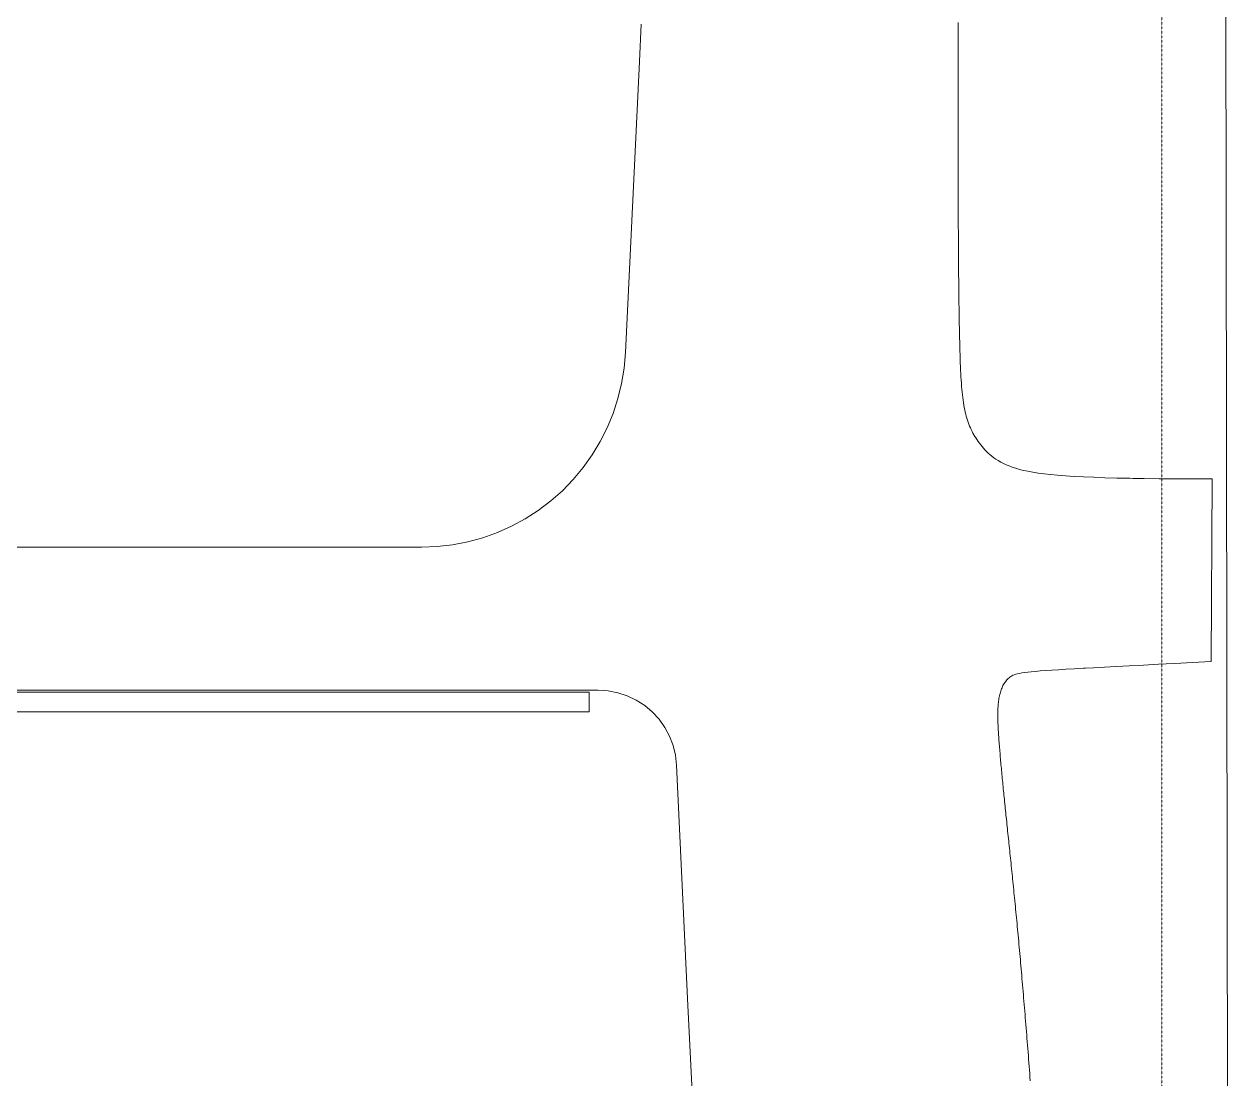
# Model space of a CAD drawing. Header units: inches. Extents: x -10205 to 13964, y -460 to 30702.
# Drawn here: x 835 to 4515, y 11147 to 14370 of the extents above; entities that cross this region are included whole.
import ezdxf

# ---------------------------------------------------------------- set-up
doc = ezdxf.new("R2010")
doc.units = ezdxf.units.IN
doc.header["$MEASUREMENT"] = 0
doc.linetypes.add('Aligning Line 1_8_', pattern=[0.25, 0.125, -0.125])
for name, color, linetype, lineweight in [('0-1', 7, 'Continuous', 5), ('C-TOPO', 7, 'Continuous', 9), ('G-ANNO-SYMB', 111, 'Aligning Line 1_8_', 9)]:
    doc.layers.add(name, color=color, linetype=linetype, lineweight=lineweight)

# ---------------------------------------------------------------- blocks, each defined once
blk = doc.blocks.new('1750 Ox - Topography_rvt-1-SITE PLAN - CAD FILE')
at = {"layer": 'C-TOPO'}
for p, q in [((4505.7, 16214.4), (4514.7, 10456.4)), ((2721.4, 14369.9), (2715.9, 14255.5)), ((2721.4, 14369.9), (2715.9, 14255.5)), ((3689.8, 14359.1), (3689.8, 14374.6)), ((3689.8, 14374.6), (3689.8, 14359.1)), ((3689.8, 14343.4), (3689.8, 14359.1)), ((3689.8, 14359.1), (3689.8, 14343.4)), ((3689.8, 14343.4), (3689.9, 14327.5)), ((3689.8, 14343.4), (3689.9, 14327.5)), ((3689.9, 14311.4), (3689.9, 14327.5)), ((3689.9, 14327.5), (3689.9, 14311.4)), ((3689.9, 14311.4), (3689.9, 14295)), ((3689.9, 14295), (3689.9, 14311.4)), ((3689.9, 14295), (3689.9, 14278.4)), ((3689.9, 14295), (3689.9, 14278.4)), ((3689.9, 14261.6), (3689.9, 14278.4)), ((3689.9, 14278.4), (3689.9, 14261.6)), ((2673.3, 13366.1), (2715.9, 14255.5)), ((2715.9, 14255.5), (2673.3, 13366.1)), ((3689.9, 14261.6), (3689.9, 14244.5)), ((3689.9, 14261.6), (3689.9, 14244.5)), ((3689.9, 14244.5), (3689.9, 14227.2)), ((3689.9, 14227.2), (3689.9, 14244.5)), ((3689.9, 14227.2), (3689.9, 14222)), ((3689.9, 14227.2), (3689.9, 14222)), ((3689.9, 14222), (3689.9, 14217.1)), ((3689.9, 14217.1), (3689.9, 14222)), ((3689.9, 14217.1), (3689.9, 14209.6)), ((3689.9, 14209.6), (3689.9, 14217.1)), ((3689.9, 14209.6), (3689.9, 14191.8)), ((3689.9, 14191.8), (3689.9, 14209.6)), ((3689.9, 14173.8), (3689.9, 14191.8)), ((3689.9, 14191.8), (3689.9, 14173.8)), ((3689.9, 14155.6), (3689.9, 14173.8)), ((3689.9, 14155.6), (3689.9, 14173.8)), ((3689.9, 14137.2), (3689.9, 14155.6)), ((3689.9, 14155.6), (3689.9, 14137.2)), ((3689.9, 14137.2), (3689.9, 14118.6)), ((3689.9, 14137.2), (3689.9, 14118.6)), ((3689.9, 14099.9), (3689.9, 14118.6)), ((3689.9, 14099.9), (3689.9, 14118.6)), ((3689.9, 14081), (3689.9, 14099.9)), ((3689.9, 14099.9), (3689.9, 14081)), ((3689.9, 14073.2), (3689.9, 14081)), ((3689.9, 14081), (3689.9, 14073.2)), ((3689.9, 14062), (3689.9, 14073.2)), ((3689.9, 14073.2), (3689.9, 14062)), ((3689.9, 14062), (3689.9, 14042.8)), ((3689.9, 14062), (3689.9, 14042.8)), ((3689.9, 14042.8), (3689.9, 14023.6)), ((3689.9, 14042.8), (3689.9, 14023.6)), ((3689.9, 14023.6), (3689.9, 14004.3)), ((3689.9, 14023.6), (3689.9, 14004.3)), ((3690, 13984.9), (3689.9, 14004.3)), ((3689.9, 14004.3), (3690, 13984.9)), ((3690, 13984.9), (3690, 13965.5)), ((3690, 13984.9), (3690, 13965.5)), ((3690, 13946), (3690, 13965.5)), ((3690, 13946), (3690, 13965.5)), ((3690.1, 13926.4), (3690, 13946)), ((3690, 13946), (3690.1, 13926.4)), ((3690.1, 13926.4), (3690.1, 13906.9)), ((3690.1, 13926.4), (3690.1, 13906.9)), ((3690.2, 13887.4), (3690.1, 13906.9)), ((3690.2, 13887.4), (3690.1, 13906.9)), ((3690.2, 13867.8), (3690.2, 13887.4)), ((3690.2, 13887.4), (3690.2, 13867.8)), ((3690.3, 13849.8), (3690.2, 13867.8)), ((3690.2, 13867.8), (3690.3, 13849.8)), ((3690.3, 13849.8), (3690.3, 13848.3)), ((3690.3, 13848.3), (3690.3, 13849.8)), ((3690.3, 13848.3), (3690.3, 13828.9)), ((3690.3, 13848.3), (3690.3, 13828.9)), ((3690.3, 13828.9), (3690.4, 13809.5)), ((3690.3, 13828.9), (3690.4, 13809.5)), ((3690.5, 13790.1), (3690.4, 13809.5)), ((3690.5, 13790.1), (3690.4, 13809.5)), ((3690.5, 13790.1), (3690.6, 13770.9)), ((3690.6, 13770.9), (3690.5, 13790.1)), ((3690.6, 13770.9), (3690.7, 13751.7)), ((3690.7, 13751.7), (3690.6, 13770.9)), ((3690.7, 13751.7), (3690.8, 13732.7)), ((3690.7, 13751.7), (3690.8, 13732.7)), ((3690.8, 13732.7), (3690.9, 13713.8)), ((3690.8, 13732.7), (3690.9, 13713.8)), ((3691, 13695), (3690.9, 13713.8)), ((3691, 13695), (3690.9, 13713.8)), ((3691.1, 13676.4), (3691, 13695)), ((3691, 13695), (3691.1, 13676.4)), ((3691.3, 13658), (3691.1, 13676.4)), ((3691.1, 13676.4), (3691.3, 13658)), ((3691.4, 13639.7), (3691.3, 13658)), ((3691.3, 13658), (3691.4, 13639.7)), ((3691.6, 13621.7), (3691.4, 13639.7)), ((3691.4, 13639.7), (3691.6, 13621.7)), ((3691.6, 13621.7), (3691.7, 13603.8)), ((3691.7, 13603.8), (3691.6, 13621.7)), ((3691.9, 13586.2), (3691.7, 13603.8)), ((3691.9, 13586.2), (3691.7, 13603.8)), ((3692.1, 13568.8), (3691.9, 13586.2)), ((3691.9, 13586.2), (3692.1, 13568.8)), ((3692.3, 13551.7), (3692.1, 13568.8)), ((3692.1, 13568.8), (3692.3, 13551.7)), ((3692.5, 13534.9), (3692.3, 13551.7)), ((3692.3, 13551.7), (3692.5, 13534.9)), ((3692.5, 13534.9), (3692.6, 13529.1)), ((3692.6, 13529.1), (3692.5, 13534.9)), ((3692.6, 13529.1), (3692.7, 13518.3)), ((3692.7, 13518.3), (3692.6, 13529.1)), ((3692.9, 13502), (3692.7, 13518.3)), ((3692.7, 13518.3), (3692.9, 13502)), ((3693.2, 13486.1), (3692.9, 13502)), ((3692.9, 13502), (3693.2, 13486.1)), ((3693.2, 13486.1), (3693.4, 13470.5)), ((3693.2, 13486.1), (3693.4, 13470.5)), ((3693.4, 13470.5), (3693.7, 13455.2)), ((3693.7, 13455.2), (3693.4, 13470.5)), ((3694, 13440.3), (3693.7, 13455.2)), ((3694, 13440.3), (3693.7, 13455.2)), ((3694, 13437.2), (3694, 13440.3)), ((3694, 13440.3), (3694, 13437.2)), ((3694.3, 13425.7), (3694, 13437.2)), ((3694, 13437.2), (3694.3, 13425.7)), ((3694.3, 13425.7), (3694.6, 13411.5)), ((3694.6, 13411.5), (3694.3, 13425.7)), ((3694.9, 13397.8), (3694.6, 13411.5)), ((3694.6, 13411.5), (3694.9, 13397.8)), ((3694.9, 13397.8), (3695.2, 13384.4)), ((3694.9, 13397.8), (3695.2, 13384.4)), ((2673.3, 13366.1), (2669.2, 13318.8)), ((2669.2, 13318.8), (2673.3, 13366.1)), ((3695.2, 13384.4), (3695.6, 13371.5)), ((3695.2, 13384.4), (3695.6, 13371.5)), ((3695.6, 13371.5), (3695.9, 13359)), ((3695.6, 13371.5), (3695.9, 13359)), ((3696.3, 13346.8), (3695.9, 13359)), ((3696.3, 13346.8), (3695.9, 13359)), ((2661.5, 13271.9), (2669.2, 13318.8)), ((2661.5, 13271.9), (2669.2, 13318.8)), ((3696.3, 13346.8), (3696.8, 13335.1)), ((3696.8, 13335.1), (3696.3, 13346.8)), ((3696.8, 13335.1), (3697.2, 13323.8)), ((3696.8, 13335.1), (3697.2, 13323.8)), ((3697.2, 13323.8), (3697.7, 13312.8)), ((3697.2, 13323.8), (3697.7, 13312.8)), ((3697.7, 13312.8), (3698.2, 13302.2)), ((3698.2, 13302.2), (3697.7, 13312.8)), ((3698.8, 13291.9), (3698.2, 13302.2)), ((3698.2, 13302.2), (3698.8, 13291.9)), ((3699.4, 13281.9), (3698.8, 13291.9)), ((3698.8, 13291.9), (3699.4, 13281.9)), ((2650.3, 13225.8), (2661.5, 13271.9)), ((2661.5, 13271.9), (2650.3, 13225.8)), ((3699.4, 13281.9), (3700.1, 13272.3)), ((3699.4, 13281.9), (3700.1, 13272.3)), ((3700.1, 13272.3), (3700.8, 13263)), ((3700.1, 13272.3), (3700.8, 13263)), ((3700.8, 13263), (3701.5, 13254)), ((3701.5, 13254), (3700.8, 13263)), ((3702.4, 13245.3), (3701.5, 13254)), ((3702.4, 13245.3), (3701.5, 13254)), ((3702.4, 13245.3), (3703.3, 13236.8)), ((3702.4, 13245.3), (3703.3, 13236.8)), ((2650.3, 13225.8), (2635.6, 13180.6)), ((2635.6, 13180.6), (2650.3, 13225.8)), ((3704.3, 13228.7), (3703.3, 13236.8)), ((3703.3, 13236.8), (3704.3, 13228.7)), ((3704.3, 13228.7), (3705.3, 13220.8)), ((3705.3, 13220.8), (3704.3, 13228.7)), ((3706.5, 13213.1), (3705.3, 13220.8)), ((3705.3, 13220.8), (3706.5, 13213.1)), ((3706.5, 13213.1), (3707.7, 13205.7)), ((3706.5, 13213.1), (3707.7, 13205.7)), ((2635.6, 13180.6), (2617.6, 13136.7)), ((2635.6, 13180.6), (2617.6, 13136.7)), ((3707.7, 13205.7), (3709, 13198.5)), ((3707.7, 13205.7), (3709, 13198.5)), ((3710.4, 13191.5), (3709, 13198.5)), ((3709, 13198.5), (3710.4, 13191.5)), ((3710.4, 13191.5), (3711.8, 13184.7)), ((3711.8, 13184.7), (3710.4, 13191.5)), ((3713.4, 13178.1), (3711.8, 13184.7)), ((3713.4, 13178.1), (3711.8, 13184.7)), ((3713.4, 13178.1), (3715.1, 13171.6)), ((3713.4, 13178.1), (3715.1, 13171.6)), ((3715.1, 13171.6), (3716.9, 13165.4)), ((3715.1, 13171.6), (3716.9, 13165.4)), ((2596.2, 13094.2), (2617.6, 13136.7)), ((2596.2, 13094.2), (2617.6, 13136.7)), ((3716.9, 13165.4), (3718.8, 13159.3)), ((3716.9, 13165.4), (3718.8, 13159.3)), ((3720.8, 13153.3), (3718.8, 13159.3)), ((3720.8, 13153.3), (3718.8, 13159.3)), ((3720.8, 13153.3), (3723, 13147.5)), ((3723, 13147.5), (3720.8, 13153.3)), ((3723, 13147.5), (3725.2, 13141.8)), ((3723, 13147.5), (3725.2, 13141.8)), ((3725.2, 13141.8), (3727.6, 13136.3)), ((3725.2, 13141.8), (3727.6, 13136.3)), ((3727.6, 13136.3), (3730.1, 13130.8)), ((3727.6, 13136.3), (3730.1, 13130.8)), ((3732.8, 13125.4), (3730.1, 13130.8)), ((3732.8, 13125.4), (3730.1, 13130.8)), ((3732.8, 13125.4), (3735.5, 13120.1)), ((3735.5, 13120.1), (3732.8, 13125.4)), ((3735.5, 13120.1), (3738.5, 13114.8)), ((3735.5, 13120.1), (3738.5, 13114.8)), ((3741.5, 13109.7), (3738.5, 13114.8)), ((3738.5, 13114.8), (3741.5, 13109.7)), ((3744.8, 13104.5), (3741.5, 13109.7)), ((3744.8, 13104.5), (3741.5, 13109.7)), ((3744.8, 13104.5), (3748.1, 13099.4)), ((3744.8, 13104.5), (3748.1, 13099.4)), ((3751.7, 13094.4), (3748.1, 13099.4)), ((3748.1, 13099.4), (3751.7, 13094.4)), ((2571.6, 13053.6), (2596.2, 13094.2)), ((2596.2, 13094.2), (2571.6, 13053.6)), ((3755.4, 13089.3), (3751.7, 13094.4)), ((3751.7, 13094.4), (3755.4, 13089.3)), ((3755.4, 13089.3), (3759.2, 13084.2)), ((3755.4, 13089.3), (3759.2, 13084.2)), ((3763.3, 13079.2), (3759.2, 13084.2)), ((3763.3, 13079.2), (3759.2, 13084.2)), ((3763.3, 13079.2), (3767.5, 13074.2)), ((3763.3, 13079.2), (3767.5, 13074.2)), ((3767.5, 13074.2), (3772, 13069.1)), ((3772, 13069.1), (3767.5, 13074.2)), ((3772, 13069.1), (3776.8, 13064.2)), ((3772, 13069.1), (3776.8, 13064.2)), ((3781.9, 13059.3), (3776.8, 13064.2)), ((3776.8, 13064.2), (3781.9, 13059.3)), ((2571.6, 13053.6), (2544.1, 13014.9)), ((2544.1, 13014.9), (2571.6, 13053.6)), ((3781.9, 13059.3), (3787.3, 13054.5)), ((3787.3, 13054.5), (3781.9, 13059.3)), ((3793.1, 13049.7), (3787.3, 13054.5)), ((3787.3, 13054.5), (3793.1, 13049.7)), ((3799.2, 13045), (3793.1, 13049.7)), ((3793.1, 13049.7), (3799.2, 13045)), ((3805.8, 13040.5), (3799.2, 13045)), ((3805.8, 13040.5), (3799.2, 13045)), ((3812.8, 13036.1), (3805.8, 13040.5)), ((3805.8, 13040.5), (3812.8, 13036.1)), ((3820.3, 13031.8), (3812.8, 13036.1)), ((3820.3, 13031.8), (3812.8, 13036.1)), ((3828.3, 13027.6), (3820.3, 13031.8)), ((3820.3, 13031.8), (3828.3, 13027.6)), ((3836.8, 13023.6), (3828.3, 13027.6)), ((3836.8, 13023.6), (3828.3, 13027.6)), ((2544.1, 13014.9), (2513.7, 12978.4)), ((2544.1, 13014.9), (2513.7, 12978.4)), ((3836.8, 13023.6), (3845.9, 13019.8)), ((3836.8, 13023.6), (3845.9, 13019.8)), ((3855.6, 13016.2), (3845.9, 13019.8)), ((3855.6, 13016.2), (3845.9, 13019.8)), ((3861.7, 13014.2), (3855.6, 13016.2)), ((3855.6, 13016.2), (3861.7, 13014.2)), ((3861.7, 13014.2), (3866, 13012.7)), ((3861.7, 13014.2), (3866, 13012.7)), ((3877.3, 13009.5), (3866, 13012.7)), ((3877.3, 13009.5), (3866, 13012.7)), ((3889.7, 13006.4), (3877.3, 13009.5)), ((3889.7, 13006.4), (3877.3, 13009.5)), ((3903.2, 13003.5), (3889.7, 13006.4)), ((3889.7, 13006.4), (3903.2, 13003.5)), ((3918.1, 13000.7), (3903.2, 13003.5)), ((3918.1, 13000.7), (3903.2, 13003.5)), ((3934.5, 12998.2), (3918.1, 13000.7)), ((3934.5, 12998.2), (3918.1, 13000.7)), ((3934.5, 12998.2), (3952.6, 12995.8)), ((3952.6, 12995.8), (3934.5, 12998.2)), ((3972.5, 12993.6), (3952.6, 12995.8)), ((3952.6, 12995.8), (3972.5, 12993.6)), ((3972.5, 12993.6), (3994.3, 12991.6)), ((3972.5, 12993.6), (3994.3, 12991.6)), ((3994.3, 12991.6), (4018.3, 12989.7)), ((4018.3, 12989.7), (3994.3, 12991.6)), ((4018.3, 12989.7), (4044.5, 12988)), ((4018.3, 12989.7), (4044.5, 12988)), ((4073.2, 12986.5), (4044.5, 12988)), ((4044.5, 12988), (4073.2, 12986.5)), ((2513.7, 12978.4), (2480.5, 12944.3)), ((2513.7, 12978.4), (2480.5, 12944.3)), ((4073.4, 12986.5), (4073.2, 12986.5)), ((4073.4, 12986.5), (4073.2, 12986.5)), ((4104.4, 12985.1), (4073.4, 12986.5)), ((4104.4, 12985.1), (4073.4, 12986.5)), ((4138.4, 12984), (4104.4, 12985.1)), ((4138.4, 12984), (4104.4, 12985.1)), ((4138.4, 12984), (4175.3, 12982.9)), ((4138.4, 12984), (4175.3, 12982.9)), ((4215.3, 12982.1), (4175.3, 12982.9)), ((4215.3, 12982.1), (4175.3, 12982.9)), ((4215.3, 12982.1), (4224.1, 12981.9)), ((4215.3, 12982.1), (4224.1, 12981.9)), ((4258.4, 12981.4), (4224.1, 12981.9)), ((4258.4, 12981.4), (4224.1, 12981.9)), ((4304.9, 12980.8), (4258.4, 12981.4)), ((4258.4, 12981.4), (4304.9, 12980.8)), ((4355, 12980.4), (4304.9, 12980.8)), ((4304.9, 12980.8), (4355, 12980.4)), ((4399.3, 12980.2), (4355, 12980.4)), ((4399.3, 12980.2), (4355, 12980.4)), ((4408.7, 12980.2), (4399.3, 12980.2)), ((4399.3, 12980.2), (4408.7, 12980.2)), ((4408.7, 12980.2), (4466.2, 12980.1)), ((4408.7, 12980.2), (4466.2, 12980.1)), ((4463.7, 12422.2), (4466.2, 12980.1)), ((4463.7, 12422.2), (4466.2, 12980.1)), ((2480.5, 12944.3), (2444.9, 12912.9)), ((2444.9, 12912.9), (2480.5, 12944.3)), ((2407, 12884.2), (2367.1, 12858.6)), ((2407, 12884.2), (2367.1, 12858.6)), ((2407, 12884.2), (2444.9, 12912.9)), ((2444.9, 12912.9), (2407, 12884.2)), ((2367.1, 12858.6), (2325.3, 12836)), ((2325.3, 12836), (2367.1, 12858.6)), ((2237.1, 12800.7), (2281.9, 12816.7)), ((2281.9, 12816.7), (2237.1, 12800.7)), ((2281.9, 12816.7), (2325.3, 12836)), ((2281.9, 12816.7), (2325.3, 12836)), ((427.6, 12772), (2011.3, 12772)), ((2011.3, 12772), (427.6, 12772)), ((2011.3, 12772), (2050, 12772)), ((2011.3, 12772), (2050, 12772)), ((2097.5, 12773.8), (2050, 12772)), ((2097.5, 12773.8), (2050, 12772)), ((2144.7, 12779.2), (2097.5, 12773.8)), ((2144.7, 12779.2), (2097.5, 12773.8)), ((2191.3, 12788.2), (2144.7, 12779.2)), ((2144.7, 12779.2), (2191.3, 12788.2)), ((2237.1, 12800.7), (2191.3, 12788.2)), ((2237.1, 12800.7), (2191.3, 12788.2)), ((4044.9, 12400.1), (4019.6, 12398.6)), ((4019.6, 12398.6), (4044.9, 12400.1)), ((4072.9, 12401.7), (4044.9, 12400.1)), ((4072.9, 12401.7), (4044.9, 12400.1)), ((4079.8, 12402), (4072.9, 12401.7)), ((4079.8, 12402), (4072.9, 12401.7)), ((4103.5, 12403.3), (4079.8, 12402)), ((4079.8, 12402), (4103.5, 12403.3)), ((4137.1, 12405.1), (4103.5, 12403.3)), ((4137.1, 12405.1), (4103.5, 12403.3)), ((4173.6, 12407.1), (4137.1, 12405.1)), ((4137.1, 12405.1), (4173.6, 12407.1)), ((4193, 12408.1), (4173.6, 12407.1)), ((4173.6, 12407.1), (4193, 12408.1)), ((4213.3, 12409.1), (4193, 12408.1)), ((4213.3, 12409.1), (4193, 12408.1)), ((4256.2, 12411.4), (4213.3, 12409.1)), ((4213.3, 12409.1), (4256.2, 12411.4)), ((4302.6, 12413.8), (4256.2, 12411.4)), ((4302.6, 12413.8), (4256.2, 12411.4)), ((4302.6, 12413.8), (4325.5, 12415)), ((4302.6, 12413.8), (4325.5, 12415)), ((4352.5, 12416.4), (4325.5, 12415)), ((4352.5, 12416.4), (4325.5, 12415)), ((4406.2, 12419.2), (4352.5, 12416.4)), ((4406.2, 12419.2), (4352.5, 12416.4)), ((4463.7, 12422.2), (4406.2, 12419.2)), ((4406.2, 12419.2), (4463.7, 12422.2)), ((3836.5, 12363.4), (3834.5, 12360.7)), ((3836.5, 12363.4), (3834.5, 12360.7)), ((3836.5, 12363.4), (3838.7, 12365.9)), ((3836.5, 12363.4), (3838.7, 12365.9)), ((3841, 12368.4), (3838.7, 12365.9)), ((3838.7, 12365.9), (3841, 12368.4)), ((3841, 12368.4), (3843.4, 12370.7)), ((3843.4, 12370.7), (3841, 12368.4)), ((3845.9, 12372.9), (3843.4, 12370.7)), ((3843.4, 12370.7), (3845.9, 12372.9)), ((3845.9, 12372.9), (3848.6, 12374.9)), ((3845.9, 12372.9), (3848.6, 12374.9)), ((3848.6, 12374.9), (3851.4, 12376.8)), ((3848.6, 12374.9), (3851.4, 12376.8)), ((3851.4, 12376.8), (3854.4, 12378.6)), ((3854.4, 12378.6), (3851.4, 12376.8)), ((3857.7, 12380.3), (3854.4, 12378.6)), ((3854.4, 12378.6), (3857.7, 12380.3)), ((3861.5, 12381.9), (3857.7, 12380.3)), ((3857.7, 12380.3), (3861.5, 12381.9)), ((3866, 12383.3), (3861.5, 12381.9)), ((3866, 12383.3), (3861.5, 12381.9)), ((3871.2, 12384.7), (3866, 12383.3)), ((3871.2, 12384.7), (3866, 12383.3)), ((3877.4, 12386), (3871.2, 12384.7)), ((3877.4, 12386), (3871.2, 12384.7)), ((3884.6, 12387.3), (3877.4, 12386)), ((3877.4, 12386), (3884.6, 12387.3)), ((3893, 12388.5), (3884.6, 12387.3)), ((3884.6, 12387.3), (3893, 12388.5)), ((3893, 12388.5), (3902.7, 12389.8)), ((3893, 12388.5), (3902.7, 12389.8)), ((3913.8, 12391), (3902.7, 12389.8)), ((3913.8, 12391), (3902.7, 12389.8)), ((3913.8, 12391), (3926.6, 12392.2)), ((3926.6, 12392.2), (3913.8, 12391)), ((3941.2, 12393.4), (3926.6, 12392.2)), ((3941.2, 12393.4), (3926.6, 12392.2)), ((3957.6, 12394.6), (3941.2, 12393.4)), ((3941.2, 12393.4), (3957.6, 12394.6)), ((3976, 12395.9), (3957.6, 12394.6)), ((3957.6, 12394.6), (3976, 12395.9)), ((3996.6, 12397.2), (3976, 12395.9)), ((3996.6, 12397.2), (3976, 12395.9)), ((3996.6, 12397.2), (4019.6, 12398.6)), ((4019.6, 12398.6), (3996.6, 12397.2)), ((2092.3, 12328.6), (143.5, 12328.6)), ((2092.3, 12328.6), (143.5, 12328.6)), ((2091.2, 12334.6), (147.4, 12334.6)), ((2091.2, 12334.6), (147.4, 12334.6)), ((2589.9, 12334.6), (2091.2, 12334.6)), ((2589.9, 12334.6), (2091.2, 12334.6)), ((2562.9, 12328.6), (2092.3, 12328.6)), ((2562.9, 12328.6), (2092.3, 12328.6)), ((2562.9, 12268.6), (2562.9, 12328.6)), ((2562.9, 12328.6), (2562.9, 12268.6)), ((2620.3, 12332.7), (2589.9, 12334.6)), ((2589.9, 12334.6), (2620.3, 12332.7)), ((2620.3, 12332.7), (2650.2, 12326.9)), ((2650.2, 12326.9), (2620.3, 12332.7)), ((2650.2, 12326.9), (2679.1, 12317.4)), ((2679.1, 12317.4), (2650.2, 12326.9)), ((3818.2, 12324.9), (3819.3, 12328.5)), ((3819.3, 12328.5), (3818.2, 12324.9)), ((3820.4, 12332.1), (3819.3, 12328.5)), ((3819.3, 12328.5), (3820.4, 12332.1)), ((3821.6, 12335.6), (3820.4, 12332.1)), ((3821.6, 12335.6), (3820.4, 12332.1)), ((3821.6, 12335.6), (3822.8, 12339.1)), ((3822.8, 12339.1), (3821.6, 12335.6)), ((3822.8, 12339.1), (3824.2, 12342.4)), ((3824.2, 12342.4), (3822.8, 12339.1)), ((3824.2, 12342.4), (3825.7, 12345.7)), ((3824.2, 12342.4), (3825.7, 12345.7)), ((3827.2, 12348.9), (3825.7, 12345.7)), ((3827.2, 12348.9), (3825.7, 12345.7)), ((3828.9, 12352), (3827.2, 12348.9)), ((3828.9, 12352), (3827.2, 12348.9)), ((3828.9, 12352), (3830.6, 12355)), ((3830.6, 12355), (3828.9, 12352)), ((3830.6, 12355), (3832.5, 12357.9)), ((3830.6, 12355), (3832.5, 12357.9)), ((3832.5, 12357.9), (3834.5, 12360.7)), ((3832.5, 12357.9), (3834.5, 12360.7)), ((2679.1, 12317.4), (2706.6, 12304.3)), ((2706.6, 12304.3), (2679.1, 12317.4)), ((2732.2, 12287.8), (2706.6, 12304.3)), ((2706.6, 12304.3), (2732.2, 12287.8)), ((3812, 12284.5), (3812.4, 12288.8)), ((3812.4, 12288.8), (3812, 12284.5)), ((3812.8, 12293.1), (3812.4, 12288.8)), ((3812.8, 12293.1), (3812.4, 12288.8)), ((3812.8, 12293.1), (3813.2, 12297.3)), ((3812.8, 12293.1), (3813.2, 12297.3)), ((3813.2, 12297.3), (3813.7, 12301.4)), ((3813.7, 12301.4), (3813.2, 12297.3)), ((3813.7, 12301.4), (3814.3, 12305.5)), ((3813.7, 12301.4), (3814.3, 12305.5)), ((3814.9, 12309.5), (3814.3, 12305.5)), ((3814.9, 12309.5), (3814.3, 12305.5)), ((3814.9, 12309.5), (3815.6, 12313.5)), ((3815.6, 12313.5), (3814.9, 12309.5)), ((3815.6, 12313.5), (3816.4, 12317.3)), ((3816.4, 12317.3), (3815.6, 12313.5)), ((3817.3, 12321.2), (3816.4, 12317.3)), ((3817.3, 12321.2), (3816.4, 12317.3)), ((3818.2, 12324.9), (3817.3, 12321.2)), ((3818.2, 12324.9), (3817.3, 12321.2)), ((2103.3, 12268.6), (105.1, 12268.6)), ((2103.3, 12268.6), (105.1, 12268.6)), ((2562.9, 12268.6), (2103.3, 12268.6)), ((2103.3, 12268.6), (2562.9, 12268.6)), ((2755.5, 12268.3), (2732.2, 12287.8)), ((2755.5, 12268.3), (2732.2, 12287.8)), ((2776.2, 12245.9), (2755.5, 12268.3)), ((2755.5, 12268.3), (2776.2, 12245.9)), ((3811.2, 12261.9), (3811.3, 12266.6)), ((3811.2, 12261.9), (3811.3, 12266.6)), ((3811.2, 12261.9), (3811.2, 12257.3)), ((3811.2, 12261.9), (3811.2, 12257.3)), ((3811.3, 12252.5), (3811.2, 12257.3)), ((3811.2, 12257.3), (3811.3, 12252.5)), ((3811.4, 12271.1), (3811.3, 12266.6)), ((3811.4, 12271.1), (3811.3, 12266.6)), ((3811.3, 12247.7), (3811.3, 12252.5)), ((3811.3, 12247.7), (3811.3, 12252.5)), ((3811.6, 12275.7), (3811.4, 12271.1)), ((3811.6, 12275.7), (3811.4, 12271.1)), ((3811.8, 12280.1), (3811.6, 12275.7)), ((3811.8, 12280.1), (3811.6, 12275.7)), ((3811.8, 12280.1), (3812, 12284.5)), ((3811.8, 12280.1), (3812, 12284.5)), ((2776.2, 12245.9), (2793.8, 12221.1)), ((2776.2, 12245.9), (2793.8, 12221.1)), ((2808.2, 12194.3), (2793.8, 12221.1)), ((2793.8, 12221.1), (2808.2, 12194.3)), ((3811.4, 12242.9), (3811.3, 12247.7)), ((3811.3, 12247.7), (3811.4, 12242.9)), ((3811.4, 12242.9), (3811.6, 12238)), ((3811.6, 12238), (3811.4, 12242.9)), ((3811.8, 12233.1), (3811.6, 12238)), ((3811.6, 12238), (3811.8, 12233.1)), ((3812, 12228.1), (3811.8, 12233.1)), ((3811.8, 12233.1), (3812, 12228.1)), ((3812.2, 12223), (3812, 12228.1)), ((3812.2, 12223), (3812, 12228.1)), ((3812.2, 12223), (3812.5, 12217.9)), ((3812.5, 12217.9), (3812.2, 12223)), ((3812.8, 12212.8), (3812.5, 12217.9)), ((3812.5, 12217.9), (3812.8, 12212.8)), ((2808.2, 12194.3), (2819.1, 12165.8)), ((2819.1, 12165.8), (2808.2, 12194.3)), ((3813.1, 12207.6), (3812.8, 12212.8)), ((3812.8, 12212.8), (3813.1, 12207.6)), ((3813.5, 12202.4), (3813.1, 12207.6)), ((3813.5, 12202.4), (3813.1, 12207.6)), ((3813.8, 12197.2), (3813.5, 12202.4)), ((3813.5, 12202.4), (3813.8, 12197.2)), ((3813.8, 12197.2), (3814.2, 12191.9)), ((3814.2, 12191.9), (3813.8, 12197.2)), ((3814.2, 12191.9), (3814.6, 12186.5)), ((3814.2, 12191.9), (3814.6, 12186.5)), ((3815, 12181.1), (3814.6, 12186.5)), ((3814.6, 12186.5), (3815, 12181.1)), ((3815.4, 12175.7), (3815, 12181.1)), ((3815, 12181.1), (3815.4, 12175.7)), ((2826.2, 12136.2), (2819.1, 12165.8)), ((2819.1, 12165.8), (2826.2, 12136.2)), ((3815.4, 12175.7), (3815.8, 12170.3)), ((3815.8, 12170.3), (3815.4, 12175.7)), ((3816.2, 12164.8), (3815.8, 12170.3)), ((3815.8, 12170.3), (3816.2, 12164.8)), ((3816.2, 12164.8), (3816.7, 12159.2)), ((3816.2, 12164.8), (3816.7, 12159.2)), ((3817.1, 12153.6), (3816.7, 12159.2)), ((3816.7, 12159.2), (3817.1, 12153.6)), ((3817.1, 12153.6), (3817.6, 12148)), ((3817.1, 12153.6), (3817.6, 12148)), ((3818.1, 12142.4), (3817.6, 12148)), ((3817.6, 12148), (3818.1, 12142.4)), ((3818.1, 12142.4), (3818.5, 12136.7)), ((3818.5, 12136.7), (3818.1, 12142.4)), ((2829.6, 12106), (2826.2, 12136.2)), ((2829.6, 12106), (2826.2, 12136.2)), ((2864.5, 11371.3), (2829.6, 12106)), ((2864.5, 11371.3), (2829.6, 12106)), ((3818.5, 12136.7), (3819, 12130.9)), ((3819, 12130.9), (3818.5, 12136.7)), ((3819.5, 12125.1), (3819, 12130.9)), ((3819, 12130.9), (3819.5, 12125.1)), ((3819.5, 12125.1), (3820, 12119.3)), ((3819.5, 12125.1), (3820, 12119.3)), ((3820.6, 12113.5), (3820, 12119.3)), ((3820.6, 12113.5), (3820, 12119.3)), ((3821.1, 12107.6), (3820.6, 12113.5)), ((3820.6, 12113.5), (3821.1, 12107.6)), ((3821.1, 12107.6), (3821.6, 12101.6)), ((3821.6, 12101.6), (3821.1, 12107.6)), ((3822.2, 12095.6), (3821.6, 12101.6)), ((3821.6, 12101.6), (3822.2, 12095.6)), ((3822.8, 12089.6), (3822.2, 12095.6)), ((3822.2, 12095.6), (3822.8, 12089.6)), ((3822.8, 12089.6), (3823.3, 12083.6)), ((3822.8, 12089.6), (3823.3, 12083.6)), ((3823.9, 12077.5), (3823.3, 12083.6)), ((3823.9, 12077.5), (3823.3, 12083.6)), ((3824.5, 12071.3), (3823.9, 12077.5)), ((3823.9, 12077.5), (3824.5, 12071.3)), ((3825.1, 12065.1), (3824.5, 12071.3)), ((3824.5, 12071.3), (3825.1, 12065.1)), ((3825.7, 12058.9), (3825.1, 12065.1)), ((3825.1, 12065.1), (3825.7, 12058.9)), ((3825.7, 12058.9), (3826.3, 12052.6)), ((3825.7, 12058.9), (3826.3, 12052.6)), ((3826.9, 12046.3), (3826.3, 12052.6)), ((3826.9, 12046.3), (3826.3, 12052.6)), ((3827.5, 12040), (3826.9, 12046.3)), ((3827.5, 12040), (3826.9, 12046.3)), ((3828.2, 12033.6), (3827.5, 12040)), ((3827.5, 12040), (3828.2, 12033.6)), ((3828.8, 12027.1), (3828.2, 12033.6)), ((3828.2, 12033.6), (3828.8, 12027.1)), ((3828.8, 12027.1), (3829.5, 12020.6)), ((3828.8, 12027.1), (3829.5, 12020.6)), ((3830.1, 12014.1), (3829.5, 12020.6)), ((3830.1, 12014.1), (3829.5, 12020.6)), ((3830.8, 12007.5), (3830.1, 12014.1)), ((3830.8, 12007.5), (3830.1, 12014.1)), ((3831.5, 12000.9), (3830.8, 12007.5)), ((3830.8, 12007.5), (3831.5, 12000.9)), ((3832.1, 11994.3), (3831.5, 12000.9)), ((3831.5, 12000.9), (3832.1, 11994.3)), ((3832.1, 11994.3), (3832.8, 11987.6)), ((3832.1, 11994.3), (3832.8, 11987.6)), ((3832.8, 11987.6), (3833.5, 11980.9)), ((3832.8, 11987.6), (3833.5, 11980.9)), ((3834.2, 11974.1), (3833.5, 11980.9)), ((3834.2, 11974.1), (3833.5, 11980.9)), ((3834.2, 11974.1), (3834.9, 11967.2)), ((3834.2, 11974.1), (3834.9, 11967.2)), ((3835.6, 11960.4), (3834.9, 11967.2)), ((3834.9, 11967.2), (3835.6, 11960.4)), ((3836.3, 11953.5), (3835.6, 11960.4)), ((3835.6, 11960.4), (3836.3, 11953.5)), ((3837.1, 11946.5), (3836.3, 11953.5)), ((3836.3, 11953.5), (3837.1, 11946.5)), ((3837.1, 11946.5), (3837.8, 11939.5)), ((3837.1, 11946.5), (3837.8, 11939.5)), ((3838.5, 11932.5), (3837.8, 11939.5)), ((3837.8, 11939.5), (3838.5, 11932.5)), ((3839.3, 11925.4), (3838.5, 11932.5)), ((3839.3, 11925.4), (3838.5, 11932.5)), ((3839.3, 11925.4), (3840, 11918.2)), ((3840, 11918.2), (3839.3, 11925.4)), ((3840, 11918.2), (3840.8, 11911.1)), ((3840, 11918.2), (3840.8, 11911.1)), ((3841.5, 11903.8), (3840.8, 11911.1)), ((3840.8, 11911.1), (3841.5, 11903.8)), ((3841.5, 11903.8), (3842.3, 11896.6)), ((3842.3, 11896.6), (3841.5, 11903.8)), ((3842.3, 11896.6), (3843, 11889.2)), ((3843, 11889.2), (3842.3, 11896.6)), ((3843.8, 11881.9), (3843, 11889.2)), ((3843, 11889.2), (3843.8, 11881.9)), ((3844.6, 11874.5), (3843.8, 11881.9)), ((3843.8, 11881.9), (3844.6, 11874.5)), ((3845.4, 11867), (3844.6, 11874.5)), ((3845.4, 11867), (3844.6, 11874.5)), ((3845.4, 11867), (3846.2, 11859.5)), ((3845.4, 11867), (3846.2, 11859.5)), ((3846.2, 11859.5), (3846.9, 11852)), ((3846.2, 11859.5), (3846.9, 11852)), ((3847.7, 11844.4), (3846.9, 11852)), ((3846.9, 11852), (3847.7, 11844.4)), ((3847.7, 11844.4), (3848.5, 11836.8)), ((3848.5, 11836.8), (3847.7, 11844.4)), ((3848.5, 11836.8), (3849.3, 11829.1)), ((3849.3, 11829.1), (3848.5, 11836.8)), ((3850.1, 11821.4), (3849.3, 11829.1)), ((3850.1, 11821.4), (3849.3, 11829.1)), ((3850.9, 11813.6), (3850.1, 11821.4)), ((3850.1, 11821.4), (3850.9, 11813.6)), ((3851.7, 11805.8), (3850.9, 11813.6)), ((3850.9, 11813.6), (3851.7, 11805.8)), ((3851.7, 11805.8), (3852.6, 11797.9)), ((3851.7, 11805.8), (3852.6, 11797.9)), ((3853.4, 11790), (3852.6, 11797.9)), ((3852.6, 11797.9), (3853.4, 11790)), ((3853.4, 11790), (3854.2, 11782.1)), ((3854.2, 11782.1), (3853.4, 11790)), ((3854.2, 11782.1), (3855, 11774.1)), ((3855, 11774.1), (3854.2, 11782.1)), ((3855.8, 11766), (3855, 11774.1)), ((3855, 11774.1), (3855.8, 11766)), ((3855.8, 11766), (3856.7, 11757.9)), ((3855.8, 11766), (3856.7, 11757.9)), ((3857.5, 11749.8), (3856.7, 11757.9)), ((3857.5, 11749.8), (3856.7, 11757.9)), ((3857.5, 11749.8), (3858.3, 11741.6)), ((3857.5, 11749.8), (3858.3, 11741.6)), ((3858.3, 11741.6), (3859.2, 11733.4)), ((3858.3, 11741.6), (3859.2, 11733.4)), ((3860, 11725.1), (3859.2, 11733.4)), ((3860, 11725.1), (3859.2, 11733.4)), ((3860.8, 11716.7), (3860, 11725.1)), ((3860.8, 11716.7), (3860, 11725.1)), ((3860.8, 11716.7), (3861.7, 11708.4)), ((3860.8, 11716.7), (3861.7, 11708.4)), ((3862.5, 11699.9), (3861.7, 11708.4)), ((3861.7, 11708.4), (3862.5, 11699.9)), ((3862.5, 11699.9), (3863.4, 11691.4)), ((3862.5, 11699.9), (3863.4, 11691.4)), ((3863.4, 11691.4), (3864.2, 11682.9)), ((3864.2, 11682.9), (3863.4, 11691.4)), ((3865, 11674.3), (3864.2, 11682.9)), ((3864.2, 11682.9), (3865, 11674.3)), ((3865, 11674.3), (3865.9, 11665.7)), ((3865, 11674.3), (3865.9, 11665.7)), ((3866.7, 11657), (3865.9, 11665.7)), ((3865.9, 11665.7), (3866.7, 11657)), ((3867.6, 11648.3), (3866.7, 11657)), ((3867.6, 11648.3), (3866.7, 11657)), ((3867.6, 11648.3), (3868.4, 11639.6)), ((3868.4, 11639.6), (3867.6, 11648.3)), ((3869.3, 11630.7), (3868.4, 11639.6)), ((3868.4, 11639.6), (3869.3, 11630.7)), ((3870.1, 11621.9), (3869.3, 11630.7)), ((3869.3, 11630.7), (3870.1, 11621.9)), ((3870.1, 11621.9), (3871, 11612.9)), ((3870.1, 11621.9), (3871, 11612.9)), ((3871.8, 11604), (3871, 11612.9)), ((3871.8, 11604), (3871, 11612.9)), ((3871.8, 11604), (3872.7, 11595)), ((3872.7, 11595), (3871.8, 11604)), ((3872.7, 11595), (3873.5, 11585.9)), ((3873.5, 11585.9), (3872.7, 11595)), ((3874.3, 11576.8), (3873.5, 11585.9)), ((3874.3, 11576.8), (3873.5, 11585.9)), ((3875.2, 11567.6), (3874.3, 11576.8)), ((3874.3, 11576.8), (3875.2, 11567.6)), ((3875.2, 11567.6), (3876, 11558.4)), ((3875.2, 11567.6), (3876, 11558.4)), ((3876.9, 11549.1), (3876, 11558.4)), ((3876, 11558.4), (3876.9, 11549.1)), ((3876.9, 11549.1), (3877.7, 11539.8)), ((3877.7, 11539.8), (3876.9, 11549.1)), ((3877.7, 11539.8), (3878.6, 11530.5)), ((3878.6, 11530.5), (3877.7, 11539.8)), ((3879.4, 11521.1), (3878.6, 11530.5)), ((3878.6, 11530.5), (3879.4, 11521.1)), ((3880.3, 11511.6), (3879.4, 11521.1)), ((3879.4, 11521.1), (3880.3, 11511.6)), ((3880.3, 11511.6), (3881.1, 11502.1)), ((3880.3, 11511.6), (3881.1, 11502.1)), ((3882, 11492.6), (3881.1, 11502.1)), ((3882, 11492.6), (3881.1, 11502.1)), ((3882, 11492.6), (3882.8, 11483)), ((3882.8, 11483), (3882, 11492.6)), ((3882.8, 11483), (3883.6, 11473.3)), ((3882.8, 11483), (3883.6, 11473.3)), ((3884.5, 11463.7), (3883.6, 11473.3)), ((3883.6, 11473.3), (3884.5, 11463.7)), ((3884.5, 11463.7), (3885.3, 11453.9)), ((3884.5, 11463.7), (3885.3, 11453.9)), ((3886.2, 11444.2), (3885.3, 11453.9)), ((3886.2, 11444.2), (3885.3, 11453.9)), ((3887, 11434.3), (3886.2, 11444.2)), ((3887, 11434.3), (3886.2, 11444.2)), ((3887, 11434.3), (3887.9, 11424.5)), ((3887.9, 11424.5), (3887, 11434.3)), ((3888.7, 11414.5), (3887.9, 11424.5)), ((3888.7, 11414.5), (3887.9, 11424.5)), ((3889.6, 11404.6), (3888.7, 11414.5)), ((3889.6, 11404.6), (3888.7, 11414.5)), ((2864.5, 11371.3), (2899.4, 10637.6)), ((2864.5, 11371.3), (2899.4, 10637.6)), ((3889.6, 11404.6), (3890.4, 11394.6)), ((3889.6, 11404.6), (3890.4, 11394.6)), ((3891.2, 11384.5), (3890.4, 11394.6)), ((3890.4, 11394.6), (3891.2, 11384.5)), ((3891.2, 11384.5), (3892.1, 11374.4)), ((3891.2, 11384.5), (3892.1, 11374.4)), ((3892.1, 11374.4), (3892.9, 11364.3)), ((3892.9, 11364.3), (3892.1, 11374.4)), ((3893.8, 11354.1), (3892.9, 11364.3)), ((3893.8, 11354.1), (3892.9, 11364.3)), ((3893.8, 11354.1), (3894.6, 11343.9)), ((3894.6, 11343.9), (3893.8, 11354.1)), ((3895.5, 11333.6), (3894.6, 11343.9)), ((3895.5, 11333.6), (3894.6, 11343.9)), ((3896.3, 11323.3), (3895.5, 11333.6)), ((3896.3, 11323.3), (3895.5, 11333.6)), ((3896.3, 11323.3), (3897.1, 11313)), ((3896.3, 11323.3), (3897.1, 11313)), ((3898, 11302.6), (3897.1, 11313)), ((3897.1, 11313), (3898, 11302.6)), ((3898.8, 11292.1), (3898, 11302.6)), ((3898.8, 11292.1), (3898, 11302.6)), ((3898.8, 11292.1), (3899.7, 11281.6)), ((3899.7, 11281.6), (3898.8, 11292.1)), ((3900.5, 11271.1), (3899.7, 11281.6)), ((3900.5, 11271.1), (3899.7, 11281.6)), ((3901.3, 11260.5), (3900.5, 11271.1)), ((3900.5, 11271.1), (3901.3, 11260.5)), ((3901.3, 11260.5), (3902.2, 11249.9)), ((3901.3, 11260.5), (3902.2, 11249.9)), ((3903, 11239.3), (3902.2, 11249.9)), ((3903, 11239.3), (3902.2, 11249.9)), ((3903, 11239.3), (3903.9, 11228.6)), ((3903.9, 11228.6), (3903, 11239.3)), ((3904.7, 11217.9), (3903.9, 11228.6)), ((3904.7, 11217.9), (3903.9, 11228.6)), ((3905.5, 11207.1), (3904.7, 11217.9)), ((3905.5, 11207.1), (3904.7, 11217.9)), ((3905.5, 11207.1), (3906.4, 11196.3)), ((3906.4, 11196.3), (3905.5, 11207.1)), ((3907.2, 11185.4), (3906.4, 11196.3)), ((3906.4, 11196.3), (3907.2, 11185.4)), ((3908, 11174.5), (3907.2, 11185.4)), ((3907.2, 11185.4), (3908, 11174.5)), ((3908, 11174.5), (3908.9, 11163.6)), ((3908, 11174.5), (3908.9, 11163.6)), ((3909.7, 11152.6), (3908.9, 11163.6)), ((3909.7, 11152.6), (3908.9, 11163.6)), ((3909.7, 11152.6), (3910.6, 11141.6)), ((3910.6, 11141.6), (3909.7, 11152.6))]:
    blk.add_line(p, q, dxfattribs=at)

msp = doc.modelspace()

# ---------------------------------------------------------------- linework, layer by layer
at = {"layer": 'G-ANNO-SYMB'}
msp.add_line((4312.7, 18950.5), (4312.7, 8585.3), dxfattribs=at)

# ---------------------------------------------------------------- block references
at = {"layer": '0-1'}
msp.add_blockref('1750 Ox - Topography_rvt-1-SITE PLAN - CAD FILE', (0, 0), dxfattribs=at)

doc.saveas('drawing.dxf')
